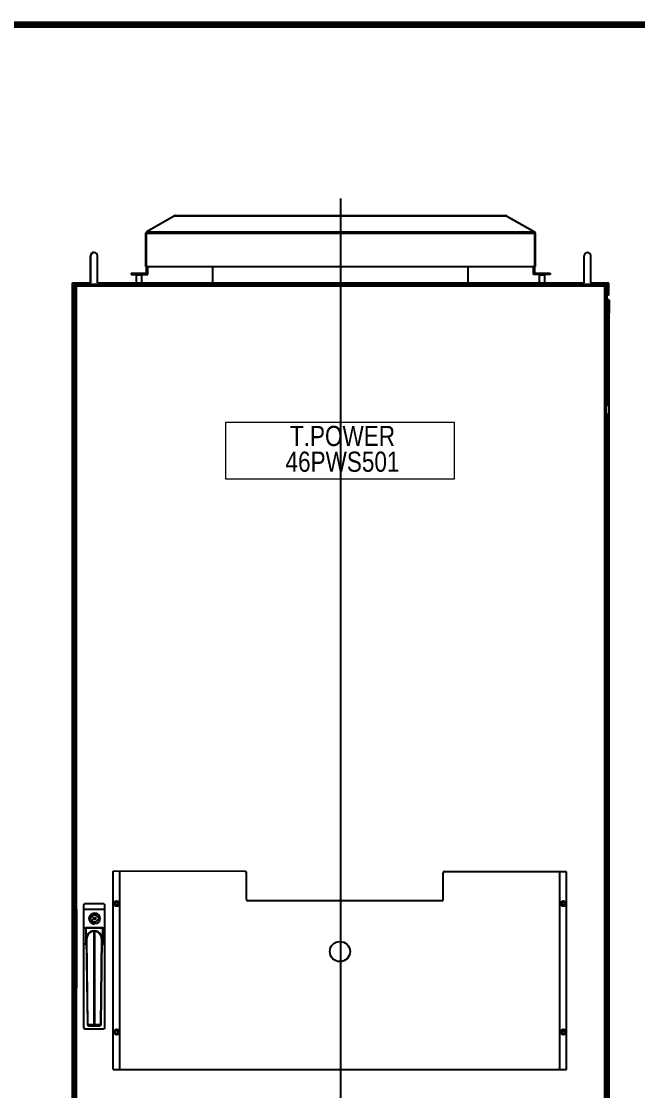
# Model space of a CAD drawing. Extents: x 81437 to 204847, y -54769 to -29444.
# Drawn here: x 82895 to 83813, y -39817 to -38227 of the extents above; entities that cross this region are included whole.
import ezdxf
from ezdxf.enums import TextEntityAlignment as Align
from ezdxf.lldxf.tags import DXFTag

# ---------------------------------------------------------------- set-up
doc = ezdxf.new("R2010")
doc.units = 0
doc.header["$LTSCALE"] = 100
doc.header["$MEASUREMENT"] = 0
doc.layers.add('HLSTK', color=7, linetype='Continuous')
doc.layers.add('t', color=1, linetype='Continuous')
doc.styles.add('HZ', font='arial.ttf', dxfattribs={"width": 0.7})
doc.styles.get("Standard").update_dxf_attribs({"font": ''})
doc.styles.add('微软雅黑', font='')
doc.styles.get('Standard').set_extended_font_data('SimSun')
doc.styles.get('微软雅黑').set_extended_font_data('Microsoft YaHei')
tags = doc.linetypes.add('CENTER', pattern=[2, 1.25, -0.25, 0.25, -0.25]).pattern_tags.tags
tags[10:11] = [DXFTag(74, 4), DXFTag(75, 0), DXFTag(340, '0'), DXFTag(46, 1.0), DXFTag(50, 0.0), DXFTag(44, 0.0), DXFTag(45, 0.0)]
tags[8:9] = [DXFTag(74, 4), DXFTag(75, 0), DXFTag(340, '0'), DXFTag(46, 1.0), DXFTag(50, 0.0), DXFTag(44, 0.0), DXFTag(45, 0.0)]
tags[6:7] = [DXFTag(74, 4), DXFTag(75, 0), DXFTag(340, '0'), DXFTag(46, 1.0), DXFTag(50, 0.0), DXFTag(44, 0.0), DXFTag(45, 0.0)]
tags[4:5] = [DXFTag(74, 4), DXFTag(75, 0), DXFTag(340, '0'), DXFTag(46, 1.0), DXFTag(50, 0.0), DXFTag(44, 0.0), DXFTag(45, 0.0)]
tags = doc.linetypes.add('HIDDEN', pattern=[0.375, 0.25, -0.125]).pattern_tags.tags
tags[6:7] = [DXFTag(74, 4), DXFTag(75, 0), DXFTag(340, '0'), DXFTag(46, 1.0), DXFTag(50, 0.0), DXFTag(44, 0.0), DXFTag(45, 0.0)]
tags[4:5] = [DXFTag(74, 4), DXFTag(75, 0), DXFTag(340, '0'), DXFTag(46, 1.0), DXFTag(50, 0.0), DXFTag(44, 0.0), DXFTag(45, 0.0)]
tags = doc.linetypes.add('HIDDEN2', pattern=[0.1875, 0.125, -0.0625]).pattern_tags.tags
tags[6:7] = [DXFTag(74, 4), DXFTag(75, 0), DXFTag(340, '0'), DXFTag(46, 1.0), DXFTag(50, 0.0), DXFTag(44, 0.0), DXFTag(45, 0.0)]
tags[4:5] = [DXFTag(74, 4), DXFTag(75, 0), DXFTag(340, '0'), DXFTag(46, 1.0), DXFTag(50, 0.0), DXFTag(44, 0.0), DXFTag(45, 0.0)]

# ---------------------------------------------------------------- blocks, each defined once
blk = doc.blocks.new('图框')
at = {"layer": 't', "color": 7, "const_width": 9.62}
blk.add_lwpolyline([(4109.5, -3210.4), (4109.5, -58.9), (-6.2, -58.9), (-6.2, -3210.4)], close=True, dxfattribs=at)
at = {"color": 7, "style": '微软雅黑', "flags": 8}
for tag, p, height in [('DWG.NAME:', (1375.5, -2969.2), 25), ('DWG.NO.:', (3122, -3089.3), 24), ('图纸编号', (3309.2, -3111.3), 24), ('FILENO.:', (3122.5, -3165), 24), ('文档号', (3311.6, -3183), 24)]:
    blk.add_attdef(tag, p, '', height=height, dxfattribs=at)
at = {"color": 7, "style": '微软雅黑', "width": 0.8, "flags": 8}
for tag, p, height in [('PROJECTNAME:', (3119.3, -2971.7), 24), ('PROJECT_NAME', (3324.7, -2969.2), 25)]:
    blk.add_attdef(tag, p, '', height=height, dxfattribs=at)
at = {"color": 7, "style": '微软雅黑', "flags": 8}
for tag, p in [('图纸名称:', (1371.6, -3024.8)), ('项目名称', (3272.9, -3045.6))]:
    blk.add_attdef(tag, text='', height=25, dxfattribs=at).set_placement(p, align=Align.BOTTOM_LEFT)
for tag, height, width, p in [('RENLIU', 24, 0.7, (692, -3009.2)), ('SHUFENWANG', 24, 0.7, (879.6, -3009.2)), ('FANGHOU', 24, 0.7, (1063.6, -3009.2)), ('DANDANLI', 24, 0.7, (1243.9, -3009.2)), ('#10STATIONONTROLCABINETCOVER', 30, 0.6, (1771.7, -3076)), ('HANGZHOUHOLLYSYSAUTOMATIONCO.,LTD.', 24, 0.7, (2763.9, -3104.6))]:
    blk.add_attdef(tag, text='', height=height, dxfattribs=dict(at, width=width)).set_placement(p, align=Align.MIDDLE)
at = {"color": 7, "flags": 8}
blk.add_attdef('A', text='', height=23, dxfattribs=at).set_placement((53.7, -3033.7), align=Align.MIDDLE)
at = {"color": 7, "style": '微软雅黑', "flags": 8}
for tag, height, p in [('设计时间', 23, (207.7, -3033.7)), ('刘仁', 23, (692, -3061.1)), ('王姝芬', 23, (879.6, -3061.1)), ('侯方', 23, (1063.6, -3061.1)), ('李丹丹', 23, (1243.9, -3061.1)), ('PAGEXOFX', 24, (3947.6, -3097.9)), ('REV.', 24, (53.2, -3121.9)), ('DATE', 24, (202.7, -3121.9)), ('DESCRIPTION', 24, (445.6, -3121.9)), ('PREPARED', 24, (692, -3121.9)), ('CHECKED', 24, (879.6, -3121.9)), ('SIGNED', 24, (1063.6, -3121.9)), ('APPROVED', 24, (1243.9, -3121.9)), ('图纸名称', 30, (1771.7, -3153.6)), ('第几页共几页', 24, (3947.6, -3172.9))]:
    blk.add_attdef(tag, text='', height=height, dxfattribs=at).set_placement(p, align=Align.MIDDLE)

msp = doc.modelspace()

# ---------------------------------------------------------------- linework, layer by layer
at = {"color": 1, "linetype": 'CENTER'}
msp.add_line((83370.7, -38490.1), (83370.7, -40733.8), dxfattribs=at)
at = {"color": 7, "linetype": 'Continuous'}
for p, q in [((83123.5, -38515.8), (83081.8, -38539.9)), ((83124, -38515.8), (83082.3, -38539.9)), ((83123.5, -38515.8), (83123.6, -38516)), ((83124, -38515.8), (83617.4, -38515.8)), ((83124.6, -38515.5), (83616.8, -38515.5)), ((83617.4, -38515.8), (83659.1, -38539.9)), ((83617.9, -38515.8), (83617.8, -38516)), ((83617.9, -38515.8), (83659.6, -38539.9)), ((83080.7, -38591.5), (83080.7, -38541.8)), ((83080.7, -38541.8), (83081.7, -38541.8)), ((83081.7, -38591.5), (83081.7, -38541.8)), ((83081.7, -38541.8), (83659.7, -38541.8)), ((83081.8, -38539.9), (83082.1, -38540.4)), ((83082.3, -38539.9), (83659.1, -38539.9)), ((83659.6, -38539.9), (83659.3, -38540.4)), ((83659.7, -38591.5), (83659.7, -38541.8)), ((83660.7, -38541.8), (83659.7, -38541.8)), ((83660.7, -38591.5), (83660.7, -38541.8)), ((82998.2, -38615.5), (82998.2, -38575.5)), ((82998.8, -38615.5), (82998.8, -38575.5)), ((83008.8, -38615.5), (83008.8, -38575.5)), ((83733.2, -38615.5), (83733.2, -38575.5)), ((83743.2, -38615.5), (83743.2, -38575.5)), ((83080.7, -38591.5), (83081.7, -38591.5)), ((83081.7, -38601.5), (83081.7, -38591.5)), ((83081.7, -38591.5), (83659.7, -38591.5)), ((83083.7, -38603.5), (83083.7, -38591.5)), ((83180.7, -38615.5), (83180.7, -38591.5)), ((83560.7, -38615.5), (83560.7, -38591.5)), ((83657.7, -38603.5), (83657.7, -38591.5)), ((83659.7, -38601.5), (83659.7, -38591.5)), ((83660.7, -38591.5), (83659.7, -38591.5)), ((83058.7, -38601.5), (83058.7, -38603.5)), ((83058.7, -38601.5), (83081.7, -38601.5)), ((83058.7, -38603.5), (83083.7, -38603.5)), ((83061.7, -38601.5), (83061.7, -38603.5)), ((83067.2, -38603.5), (83066.7, -38604)), ((83066.7, -38615.5), (83066.7, -38604)), ((83066.7, -38604), (83074.7, -38604)), ((83074.2, -38603.5), (83074.7, -38604)), ((83074.7, -38615.5), (83074.7, -38604)), ((83083.7, -38603.5), (83081.7, -38601.5)), ((83657.7, -38603.5), (83659.7, -38601.5)), ((83682.7, -38603.5), (83657.7, -38603.5)), ((83659.7, -38601.5), (83682.7, -38601.5)), ((83667.2, -38603.5), (83666.7, -38604)), ((83666.7, -38615.5), (83666.7, -38604)), ((83666.7, -38604), (83674.7, -38604)), ((83674.2, -38603.5), (83674.7, -38604)), ((83674.7, -38615.5), (83674.7, -38604)), ((83679.7, -38601.5), (83679.7, -38603.5)), ((83682.7, -38601.5), (83682.7, -38603.5)), ((82971.5, -40573), (82971.5, -38615.5)), ((82971.5, -38615.5), (82998.8, -38615.5)), ((82973.5, -38617.8), (83767.9, -38617.8)), ((82974.5, -40593.5), (82974.5, -38618.5)), ((82974.5, -38618.5), (83766.5, -38618.5)), ((82976.8, -38618.5), (82976.8, -39547.5)), ((83764.2, -38620.8), (82976.8, -38620.8)), ((83008.8, -38615.5), (83733.2, -38615.5)), ((83743.2, -38615.5), (83767.9, -38615.5)), ((83764.2, -40593.5), (83764.2, -38618.5)), ((83766.5, -40593.5), (83766.5, -38618.5)), ((83767.9, -38634), (83767.9, -38615.5)), ((83768.2, -38634), (83768.2, -38617.8)), ((83770.2, -38617.8), (83768.2, -38617.8)), ((83770.2, -38634), (83770.2, -38617.8)), ((83767.9, -38634), (83766.5, -38634)), ((83767.5, -38658.6), (83767.5, -38634)), ((83770.2, -38634), (83768.2, -38634)), ((83768.1, -38658.1), (83768.1, -38642.2)), ((83768.1, -38642.2), (83768.5, -38642.2)), ((83768.5, -38641.5), (83768.5, -38661)), ((83768.5, -38641.5), (83770.5, -38641.5)), ((83770.5, -38641.5), (83770.5, -38661)), ((83766.5, -38658.6), (83767.6, -38658.6)), ((83768.5, -38659.8), (83766.5, -38659.8)), ((83766.5, -38661), (83767.6, -38661)), ((83767.6, -38658.6), (83767.6, -38659.8)), ((83767.6, -38799), (83767.6, -38661)), ((83768.1, -38661), (83767.6, -38661)), ((83768.1, -38658.1), (83768.5, -38658.1)), ((83768.1, -38661), (83768.1, -38799)), ((83768.1, -38661), (83770.5, -38661)), ((83770.5, -40573), (83770.5, -38661)), ((83767.6, -39699), (83767.6, -38810)), ((83768.1, -38810), (83768.1, -39699)), ((82973.9, -38860), (82973.9, -39699)), ((82976.8, -39547.5), (82976.8, -40593.5)), ((82977.4, -39547.5), (82977.4, -39664.5)), ((82970.8, -39699), (82973.2, -39699)), ((82972, -39699), (82972, -39710)), ((82972.8, -39710), (82972.8, -39699)), ((82973.4, -39699), (82973.4, -39710)), ((82973.4, -39699), (82973.8, -39699)), ((83766.6, -39699), (83765.2, -39699)), ((83767.1, -39699), (83765.7, -39699)), ((83767.2, -39699), (83765.8, -39699)), ((83767.7, -39699), (83766.3, -39699)), ((83767.9, -39699), (83766.5, -39699)), ((83767.9, -39699), (83766.5, -39699)), ((83766.6, -39710), (83766.6, -39699)), ((83766.8, -39699), (83769.2, -39699)), ((83768.4, -39699), (83767, -39699)), ((83768.4, -39699), (83767, -39699)), ((83768.5, -39699), (83767.1, -39699)), ((83767.1, -39710), (83767.1, -39699)), ((83767.2, -39710), (83767.2, -39699)), ((83767.2, -39699), (83767.2, -39710)), ((83767.4, -39699), (83769.8, -39699)), ((83769, -39699), (83767.6, -39699)), ((83767.7, -39710), (83767.7, -39699)), ((83767.7, -39699), (83767.7, -39710)), ((83767.8, -39699), (83767.8, -39710)), ((83767.9, -39710), (83767.9, -39699)), ((83767.9, -39710), (83767.9, -39699)), ((83768, -39710), (83768, -39699)), ((83768.1, -39699), (83770.5, -39699)), ((83768.1, -39699), (83770.5, -39699)), ((83768.3, -39699), (83768.3, -39710)), ((83768.4, -39710), (83768.4, -39699)), ((83768.4, -39710), (83768.4, -39699)), ((83768.5, -39699), (83768.5, -39710)), ((83768.5, -39710), (83768.5, -39699)), ((83768.5, -39699), (83768.5, -39710)), ((83768.5, -39710), (83768.5, -39699)), ((83768.6, -39710), (83768.6, -39699)), ((83768.7, -39699), (83771.1, -39699)), ((83769, -39699), (83769, -39710)), ((83769, -39710), (83769, -39699)), ((83769, -39699), (83769, -39710)), ((83769.1, -39699), (83769.1, -39710)), ((83769.1, -39710), (83769.1, -39699)), ((83769.3, -39710), (83769.3, -39699)), ((83769.3, -39710), (83769.3, -39699)), ((83769.6, -39699), (83769.6, -39710)), ((83769.8, -39710), (83769.8, -39699)), ((83769.8, -39710), (83769.8, -39699)), ((83769.9, -39710), (83769.9, -39699)), ((83770.4, -39710), (83770.4, -39699)), ((82970.8, -39710), (82973.2, -39710)), ((82973.4, -39710), (82973.8, -39710)), ((82973.9, -39710), (82973.9, -40399)), ((83766.6, -39710), (83765.2, -39710)), ((83767.1, -39710), (83765.7, -39710)), ((83767.2, -39710), (83765.8, -39710)), ((83767.7, -39710), (83766.3, -39710)), ((83767.9, -39710), (83766.5, -39710)), ((83767.9, -39710), (83766.5, -39710)), ((83766.8, -39710), (83769.2, -39710)), ((83768.4, -39710), (83767, -39710)), ((83768.4, -39710), (83767, -39710)), ((83768.5, -39710), (83767.1, -39710)), ((83767.4, -39710), (83769.8, -39710)), ((83767.6, -40399), (83767.6, -39710)), ((83769, -39710), (83767.6, -39710)), ((83768.1, -39710), (83770.5, -39710)), ((83768.1, -39710), (83768.1, -40399)), ((83768.1, -39710), (83770.5, -39710)), ((83768.7, -39710), (83771.1, -39710))]:
    msp.add_line(p, q, dxfattribs=at)
at = {"linetype": 'HIDDEN'}
for p, q in [((83228.8, -39491.3), (83032.2, -39491)), ((83230.8, -39533.2), (83230.8, -39493.3)), ((83523.2, -39533.2), (83523.2, -39493.3)), ((83521.2, -39535.2), (83232.8, -39535.2))]:
    msp.add_line(p, q, dxfattribs=at)
at = {"color": 7, "linetype": 'HIDDEN'}
for p, q in [((83032.2, -39785.9), (83032.2, -39491)), ((83042.2, -39785.9), (83042.2, -39491)), ((83697.2, -39785.9), (83697.2, -39491.9)), ((83707.2, -39785.9), (83707.2, -39491.9)), ((83032.2, -39785.9), (83707.2, -39785.9))]:
    msp.add_line(p, q, dxfattribs=at)
at = {"color": 0, "linetype": 'HIDDEN'}
msp.add_line((83525.2, -39491.3), (83707.2, -39491.3), dxfattribs=at)
for p, q in [((82988.5, -39547.5), (83019.2, -39547.5)), ((82988.5, -39575.4), (83019.2, -39575.4))]:
    msp.add_line(p, q)
at = {"color": 4, "linetype": 'Continuous'}
for p, q in [((82997.4, -39560), (82997.4, -39563)), ((82999.6, -39560), (82997.4, -39560)), ((83011.4, -39560.1), (83009.2, -39560.1)), ((83011.4, -39563.1), (83011.4, -39560.1)), ((82997.4, -39563), (82999.6, -39563)), ((83009.2, -39563.1), (83011.4, -39563.1))]:
    msp.add_line(p, q, dxfattribs=at)
at = {"lineweight": -3}
for p, q in [((83003.2, -39580), (83003.2, -39721.8)), ((83004.5, -39580), (83004.5, -39721.8)), ((82991.2, -39599.6), (82988.5, -39599.6)), ((83016.5, -39599.6), (83019.2, -39599.6)), ((82994.6, -39719.2), (83003.2, -39719.2)), ((83004.5, -39719.2), (83013.2, -39719.2))]:
    msp.add_line(p, q, dxfattribs=at)
at = {"color": 3, "linetype": 'Continuous'}
for p, q in [((83767.3, -39699), (83769.7, -39699)), ((83767.9, -39699), (83770.3, -39699)), ((83768.6, -39699), (83771, -39699)), ((83768.6, -39699), (83771, -39699)), ((83769.2, -39699), (83771.6, -39699)), ((83767.3, -39710), (83769.7, -39710)), ((83767.9, -39710), (83770.3, -39710)), ((83768.6, -39710), (83771, -39710)), ((83768.6, -39710), (83771, -39710)), ((83769.2, -39710), (83771.6, -39710))]:
    msp.add_line(p, q, dxfattribs=at)
at = {"lineweight": 20}
msp.add_lwpolyline([(83199.6, -38822.8), (83539.6, -38822.8), (83539.6, -38907.8), (83199.6, -38907.8)], close=True, dxfattribs=at)
msp.add_lwpolyline([(82991.1, -39539.1), (83016.6, -39539.1, -0.414214), (83019.2, -39541.7), (83019.2, -39723.6, -0.414214), (83016.6, -39726.2), (82991.1, -39726.2, -0.414214), (82988.5, -39723.6), (82988.5, -39541.7, -0.414214)], format="xyb", close=True)
at = {"lineweight": -3}
msp.add_lwpolyline([(83016.5, -39599.6), (83016.5, -39575.4), (82991.2, -39575.4), (82991.2, -39599.6)], dxfattribs=at)
for points in [[(83015.2, -39591), (83013.6, -39719.2, -0.40988), (83011, -39721.8), (82996.8, -39721.8, -0.40988), (82994.2, -39719.2), (82992.5, -39591)], [(83003.2, -39721.4), (82996.8, -39721.4, -0.40988), (82994.6, -39719.2), (82992.9, -39591)], [(83014.8, -39591), (83013.2, -39719.2, -0.40988), (83011, -39721.4), (83004.5, -39721.4)]]:
    msp.add_lwpolyline(points, format="xyb", dxfattribs=at)
at = {"color": 7, "linetype": 'HIDDEN'}
for centre, radius in [((83037.2, -39539.2), 4), ((83037.2, -39539.2), 2), ((83702.2, -39539.2), 4), ((83702.2, -39539.2), 2), ((83037.2, -39730.3), 4), ((83037.2, -39730.3), 2), ((83702.2, -39730.3), 4), ((83702.2, -39730.3), 2)]:
    msp.add_circle(centre, radius, dxfattribs=at)
at = {"color": 4, "linetype": 'Continuous'}
for radius in [8, 1.6]:
    msp.add_circle((83004.4, -39561.5), radius, dxfattribs=at)
at = {"linetype": 'HIDDEN2'}
msp.add_circle((83369.7, -39610.6), 15, dxfattribs=at)
at = {"color": 7, "linetype": 'Continuous'}
for centre, radius, start, end in [((83124.6, -38517.7), 2.2, 90, 120), ((83616.8, -38517.7), 2.2, 60, 90), ((83082.9, -38541.8), 2.2, 120, 180), ((83109, -38548.5), 28.1, 164.5161, 164.989), ((83632.4, -38548.5), 28.1, 15.011, 15.4839), ((83658.5, -38541.8), 2.2, 0, 60), ((83003.2, -38575.5), 5, 86.537, 180), ((83003.8, -38575.5), 5, 0, 180), ((83738.2, -38575.5), 5, 0, 180), ((83767.9, -38617.8), 2.3, 0, 90), ((83767.9, -38617.8), 0.3, 0, 90), ((83769.3, -38642.2), 1.2, 32.7273, 180), ((83767.6, -38658.1), 0.5, 270, 0), ((83767.6, -38658.1), 1.7, 270, 302.2595)]:
    msp.add_arc(centre, radius, start, end, dxfattribs=at)
at = {"linetype": 'HIDDEN'}
for centre, start, end in [((83228.8, -39493.3), 0, 90), ((83525.2, -39493.3), 90, 180), ((83232.8, -39533.2), 180, 270), ((83521.2, -39533.2), 270, 0)]:
    msp.add_arc(centre, 2, start, end, dxfattribs=at)
at = {"color": 4, "linetype": 'Continuous'}
for radius, start, end in [(8, 89.4964, 270), (5, 16.954, 162.0388), (8, 0, 89.4964), (5, 196.954, 342.0388)]:
    msp.add_arc((83004.4, -39561.5), radius, start, end, dxfattribs=at)
at = {"lineweight": -3}
for radius in [11.3, 10.9]:
    msp.add_arc((83003.9, -39591), radius, 358.302, 181.698, dxfattribs=at)
at = {"color": 7, "linetype": 'Continuous'}
for points, start_tangent, end_tangent in [([(83124, -38515.8), (83124.2, -38515.6)], (0.721412, 0.692506), (0.835895, 0.548889)), ([(83124.2, -38515.6), (83124.4, -38515.5)], (0.835895, 0.548889), (0.949224, 0.3146)), ([(83124.4, -38515.5), (83124.6, -38515.5)], (0.949224, 0.3146), (1, 0)), ([(83617, -38515.5), (83616.8, -38515.5)], (-0.949224, 0.3146), (-1, 0)), ([(83617.2, -38515.6), (83617, -38515.5)], (-0.835895, 0.548889), (-0.949224, 0.3146)), ([(83617.4, -38515.8), (83617.2, -38515.6)], (-0.721412, 0.692506), (-0.835895, 0.548889)), ([(83081.8, -38541.2), (83081.7, -38541.8)], (-0.259249, -0.96581), (-0.252028, -0.96772)), ([(83082.1, -38540.4), (83081.9, -38541)], (-0.319262, -0.947666), (-0.267211, -0.963638)), ([(83082.3, -38539.9), (83082.1, -38540.4)], (-0.461961, -0.8869), (-0.319262, -0.947666)), ([(83659.1, -38539.9), (83659.3, -38540.4)], (0.461961, -0.8869), (0.319262, -0.947666)), ([(83659.3, -38540.4), (83659.5, -38541)], (0.319262, -0.947666), (0.267211, -0.963638)), ([(83659.6, -38541.2), (83659.7, -38541.8)], (0.259249, -0.96581), (0.252028, -0.96772))]:
    msp.add_spline(points, degree=3, dxfattribs=dict(at, start_tangent=start_tangent, end_tangent=end_tangent))

# ---------------------------------------------------------------- block references
at = {"color": 1}
msp.add_blockref('图框', (81494.1, -38172.7), dxfattribs=at)

# ---------------------------------------------------------------- texts
at = {"layer": 'HLSTK', "color": 7, "style": 'HZ', "width": 0.8}
for s, p in [('T.POWER', (83373.5, -38858.5)), ('46PWS501', (83373.5, -38896.8))]:
    msp.add_text(s, height=30, dxfattribs=at).set_placement(p, align=Align.CENTER)

doc.saveas('drawing.dxf')
